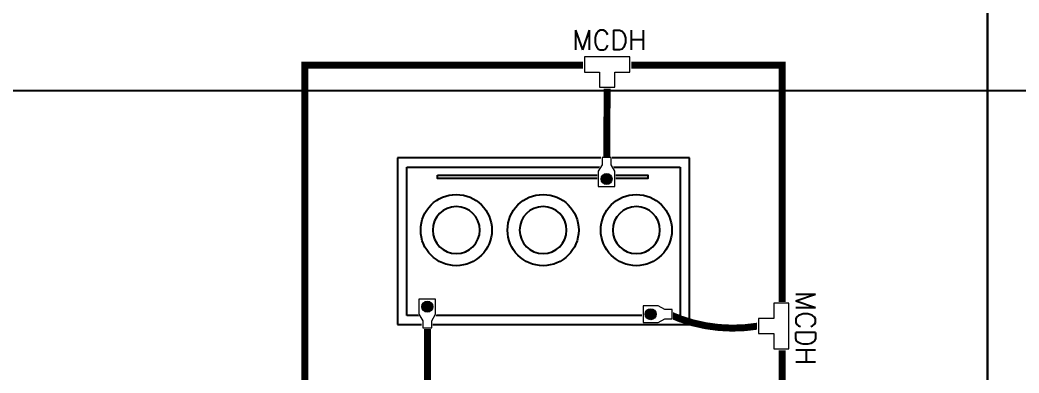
# Model space of a CAD drawing. Header units: millimetres. Extents: x -107267 to 109426, y -98906 to 83910.
# Drawn here: x -10440 to 341, y 1616 to 5424 of the extents above; entities that cross this region are included whole.
import ezdxf

# ---------------------------------------------------------------- set-up
doc = ezdxf.new("R2010")
doc.units = ezdxf.units.MM
doc.linetypes.add('ACAD_ISO12W100', pattern=[21, 12, -3, 0, -3, 0, -3])
for name, color, linetype in [('00 - Zona de proteção 2d', 4, 'Continuous'), ('Left View-MISC', 7, 'Continuous'), ('Left View-STEEL', 9, 'Continuous'), ('Top (Plan) View-MISC', 7, 'Continuous'), ('Top (Plan) View-STEEL', 9, 'Continuous')]:
    doc.layers.add(name, color=color, linetype=linetype)
doc.layers.add('00_m3g_spda_ater_cabo50', color=1, linetype='Continuous', lineweight=9)
doc.styles.add('PDR2.0', font='romans.shx', dxfattribs={"height": 2})

# ---------------------------------------------------------------- blocks, each defined once
blk = doc.blocks.new('*U24')
at = {"lineweight": 9, "style": 'PDR2.0'}
blk.add_text('MCDH', height=1.7, dxfattribs=at).set_placement((-3.015, 1.248))
at = {"color": 255, "lineweight": 0}
blk.add_wipeout([(-2.085, 0.773), (-2.085, -0.773), (-0.773, -0.773), (-0.773, -2.085), (0.773, -2.085), (0.773, -0.773), (2.085, -0.773), (2.085, 0.773)], dxfattribs=at)
at = {"lineweight": 9}
blk.add_lwpolyline([(-0.656, -0.656), (-0.656, -1.968), (0.656, -1.968), (0.656, -0.656), (1.968, -0.656), (1.968, 0.656), (0.656, 0.656), (-0.656, 0.656), (-1.968, 0.656), (-1.968, -0.656)], close=True, dxfattribs=at)
blk = doc.blocks.new('M3G_P_CONECTOR_COMP')
at = {"color": 255, "lineweight": 0}
blk.add_wipeout([(-1.14, -0.61), (-2.01, -0.61), (-2.75, -1.03), (-4.57, -1.03), (-4.57, 1.03), (-2.75, 1.03), (-2.01, 0.61), (-1.14, 0.61)], dxfattribs=at)
at = {"lineweight": 9}
h = blk.add_hatch(color=256, dxfattribs=at)
h.dxf.hatch_style = 1
edge = h.paths.add_edge_path()
edge.add_arc((-3.62, 0), 0.612, 0, 360)
blk.add_lwpolyline([(-1.24, 0.51), (-2.03, 0.51), (-2.77, 0.93), (-4.47, 0.93), (-4.47, -0.93), (-2.77, -0.93), (-2.03, -0.51), (-1.24, -0.51)], close=True, dxfattribs=at)
blk.add_circle((-3.62, 0), 0.612, dxfattribs=at)
blk = doc.blocks.new('*U354')
at = {"layer": 'Top (Plan) View-MISC', "color": 0, "linetype": 'ByBlock', "lineweight": -2}
blk.add_line((-24353, 4665), (26316, 4665), dxfattribs=at)
blk = doc.blocks.new('*U355')
at = {"layer": 'Top (Plan) View-MISC', "color": 0, "linetype": 'ByBlock', "lineweight": -2}
for p, q in [((-6365, 3938), (-6365, 2138)), ((-3215, 3938), (-6365, 3938)), ((-3215, 2138), (-3215, 3938)), ((-6265, 2238), (-6265, 3838)), ((-6265, 3838), (-3315, 3838)), ((-3315, 3838), (-3315, 2238)), ((-3315, 2238), (-6265, 2238)), ((-6365, 2138), (-3215, 2138))]:
    blk.add_line(p, q, dxfattribs=at)
blk = doc.blocks.new('*U358')
at = {"layer": 'Top (Plan) View-MISC', "color": 0, "linetype": 'ByBlock', "lineweight": -2}
blk.add_circle((-4795, 3158), 384, dxfattribs=at)
blk = doc.blocks.new('*U359')
at = {"layer": 'Top (Plan) View-MISC', "color": 0, "linetype": 'ByBlock', "lineweight": -2, "extrusion": (0, 0, -1)}
blk.add_circle((4795, 3158), 254, dxfattribs=at)
blk = doc.blocks.new('*U360')
at = {"layer": 'Top (Plan) View-MISC', "color": 0, "linetype": 'ByBlock', "lineweight": -2}
blk.add_circle((-4795, 3158), 384, dxfattribs=at)
blk = doc.blocks.new('*U361')
at = {"layer": 'Top (Plan) View-MISC', "color": 0, "linetype": 'ByBlock', "lineweight": -2}
blk.add_circle((-3789, 3158), 384, dxfattribs=at)
blk = doc.blocks.new('*U362')
at = {"layer": 'Top (Plan) View-MISC', "color": 0, "linetype": 'ByBlock', "lineweight": -2, "extrusion": (0, 0, -1)}
blk.add_circle((3789, 3158), 254, dxfattribs=at)
blk = doc.blocks.new('*U363')
at = {"layer": 'Top (Plan) View-MISC', "color": 0, "linetype": 'ByBlock', "lineweight": -2}
blk.add_circle((-3789, 3158), 384, dxfattribs=at)
blk = doc.blocks.new('*U364')
at = {"layer": 'Top (Plan) View-STEEL', "color": 0, "linetype": 'ByBlock', "lineweight": -2}
blk.add_line((-6066, 2138), (-4832, 2138), dxfattribs=at)
blk = doc.blocks.new('*U365')
at = {"layer": 'Top (Plan) View-STEEL', "color": 0, "linetype": 'ByBlock', "lineweight": -2}
blk.add_line((-4747, 2138), (-3514, 2138), dxfattribs=at)
blk = doc.blocks.new('*U475')
at = {"layer": 'Top (Plan) View-MISC', "color": 0, "linetype": 'ByBlock', "lineweight": -2}
blk.add_circle((-5732, 3158), 384, dxfattribs=at)
blk = doc.blocks.new('*U476')
at = {"layer": 'Top (Plan) View-MISC', "color": 0, "linetype": 'ByBlock', "lineweight": -2, "extrusion": (0, 0, -1)}
blk.add_circle((5732, 3158), 254, dxfattribs=at)
blk = doc.blocks.new('*U477')
at = {"layer": 'Top (Plan) View-MISC', "color": 0, "linetype": 'ByBlock', "lineweight": -2}
blk.add_circle((-5732, 3158), 384, dxfattribs=at)
blk = doc.blocks.new('*U2006')
at = {"layer": 'Left View-MISC', "color": 0, "linetype": 'ByBlock', "lineweight": -2}
for p, q in [((0, -19131), (0, 4665)), ((0, 4665), (0, 4665, -100)), ((0, -19131, -100), (0, 4665, -100))]:
    blk.add_line(p, q, dxfattribs=at)
blk = doc.blocks.new('*U2007')
at = {"layer": 'Left View-MISC', "color": 0, "linetype": 'ByBlock', "lineweight": -2}
for p, q in [((0, 3938), (0, 3938, 1900)), ((0, 2138), (0, 2138, 1900))]:
    blk.add_line(p, q, dxfattribs=at)
blk = doc.blocks.new('*U2008')
at = {"layer": 'Left View-MISC', "color": 0, "linetype": 'ByBlock', "lineweight": -2}
for p, q in [((0, 2038, 1900), (0, 4038, 1900)), ((0, 4038, 2000), (0, 2038, 2000)), ((0, 4038, 1900), (0, 4038, 2000)), ((0, 2038, 1900), (0, 2038, 2000))]:
    blk.add_line(p, q, dxfattribs=at)
blk = doc.blocks.new('*U2009')
at = {"layer": 'Left View-MISC', "color": 0, "linetype": 'ByBlock', "lineweight": -2}
for p, q in [((0, 2038, -102), (0, 4038, -102)), ((0, 4038, -102), (0, 4038, -100)), ((0, 2038, -102), (0, 2038, -100))]:
    blk.add_line(p, q, dxfattribs=at)
blk = doc.blocks.new('*U2011')
at = {"layer": 'Left View-STEEL', "color": 0, "linetype": 'ByBlock', "lineweight": -2}
blk.add_line((0, 2138, 53), (0, 2138, 1762), dxfattribs=at)

msp = doc.modelspace()

# ---------------------------------------------------------------- linework, layer by layer
msp.add_lwpolyline([(-5934, 3750), (-3664, 3750), (-3664, 3715), (-5934, 3715)], close=True)
at = {"layer": '00 - Zona de proteção 2d', "extrusion": (1, 0, 0)}
for centre in [(23910, 59941), (13600, 63347), (6552, 64751), (5291, 65003), (3265, 65263), (-20444, 64725), (-21190, 64596), (-38906, 59989)]:
    msp.add_circle(centre, 60000, dxfattribs=at)
at = {"layer": '00_m3g_spda_ater_cabo50', "linetype": 'ACAD_ISO12W100', "lineweight": -2, "const_width": 75}
msp.add_lwpolyline([(-22410, 1138), (-22410, -11570), (-14408, -11570), (-14408, -16062), (24649, -16062), (24649, 1138), (-2215, 1138), (-2215, 4938), (-7365, 4938), (-7365, 1138)], close=True, dxfattribs=at)
for points in [[(-4104, 4699), (-4110, 3692)], [(-6042, 1386), (-6042, 2238)]]:
    msp.add_lwpolyline(points, dxfattribs=at)
msp.add_lwpolyline([(-2473, 2123, -0.151006), (-3448, 2255)], format="xyb", dxfattribs=at)

# ---------------------------------------------------------------- block references
at = {"layer": 'Left View-MISC'}
for name in ['*U2006', '*U2008', '*U2009', '*U2007']:
    msp.add_blockref(name, (0, 0), dxfattribs=at)
at = {"layer": 'Left View-STEEL'}
msp.add_blockref('*U2011', (0, 0), dxfattribs=at)
at = {"layer": 'Top (Plan) View-MISC'}
for name in ['*U354', '*U355', '*U475', '*U477', '*U358', '*U360', '*U361', '*U363', '*U476', '*U359', '*U362']:
    msp.add_blockref(name, (0, 0), dxfattribs=at)
at = {"layer": 'Top (Plan) View-STEEL'}
for name in ['*U364', '*U365']:
    msp.add_blockref(name, (0, 0), dxfattribs=at)

# ---------------------------------------------------------------- next in the draw order: block references
at = {"layer": '00_m3g_spda_ater_cabo50', "xscale": 125, "yscale": 125, "zscale": 125}
msp.add_blockref('*U24', (-4104, 4945, -6590), dxfattribs=at)
at = {"layer": '00_m3g_spda_ater_cabo50', "linetype": 'ACAD_ISO12W100', "lineweight": -2, "xscale": 96.7890579647965, "yscale": 96.7890579647965, "zscale": 96.7890579647965}
for p, rotation in [((-4110, 4060), 89.99999999999999), ((-6045, 1982), 270)]:
    msp.add_blockref('M3G_P_CONECTOR_COMP', p, dxfattribs=dict(at, rotation=rotation))
at = {"layer": '00_m3g_spda_ater_cabo50', "xscale": 125, "yscale": 125, "zscale": 125, "rotation": 269.9999999999999}
msp.add_blockref('*U24', (-2225, 2123), dxfattribs=at)
at = {"layer": '00_m3g_spda_ater_cabo50', "linetype": 'ACAD_ISO12W100', "lineweight": -2, "xscale": 96.7890579647965, "yscale": 96.7890579647965, "zscale": 96.7890579647965}
msp.add_blockref('M3G_P_CONECTOR_COMP', (-3284, 2251), dxfattribs=at)

doc.saveas('drawing.dxf')
